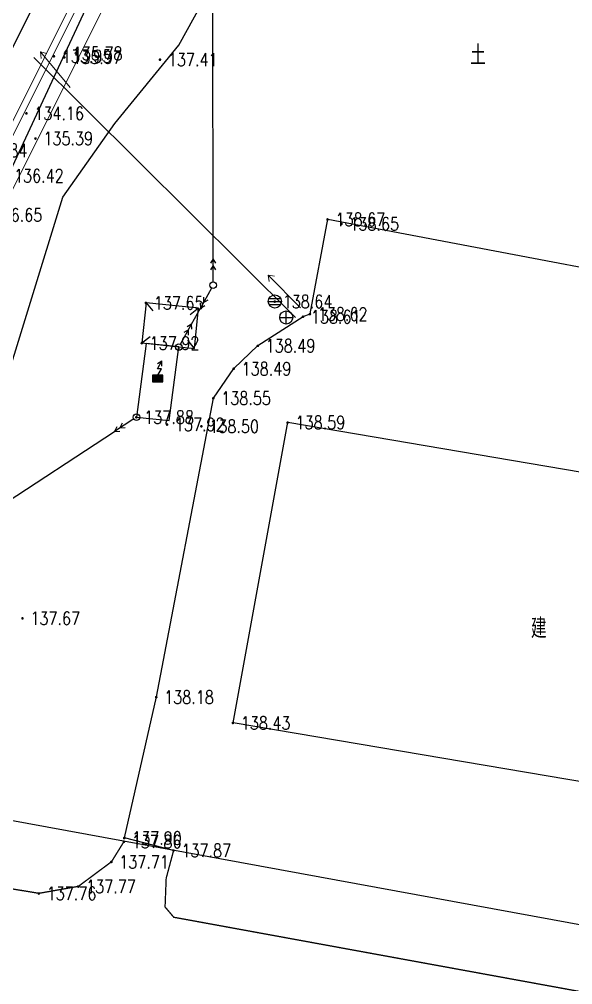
# Model space of a CAD drawing. Extents: x 529262 to 576451, y 2694391 to 2717535.
# Drawn here: x 562949.3 to 562991.3, y 2710311.7 to 2710385 of the extents above; entities that cross this region are included whole.
import ezdxf
from ezdxf.enums import TextEntityAlignment as Align
from ezdxf.xclip import XClip

# ---------------------------------------------------------------- set-up
doc = ezdxf.new("R2010")
doc.units = 0
doc.header["$XCLIPFRAME"] = 0
for name, color, linetype in [('COMPONENT', 8, 'Continuous'), ('DLSS', 4, 'Continuous'), ('DMTZ', 8, 'Continuous'), ('GCD', 8, 'Continuous'), ('GXYZ', 8, 'Continuous'), ('JMD', 8, 'Continuous'), ('PP-COM', 7, 'Continuous'), ('RD-红线', 7, 'Continuous'), ('ZBTZ', 8, 'Continuous'), ('道路中线_04护管挡墙', 7, 'Continuous')]:
    doc.layers.add(name, color=color, linetype=linetype)
doc.layers.add('SXSS', color=5, linetype='Continuous', lineweight=0)
doc.styles.add('HZ', font='rs.shx', dxfattribs={"width": 0.8, "bigfont": 'hztxt.shx'})
doc.linetypes.add('10421', pattern='A,2,[150,AAA.SHX,S=0.5,R=0,X=0,Y=0.5],1e-11', length=2)
doc.linetypes.add('1161', pattern='A,0,[149,AAA.SHX,S=0.15,R=0,X=0,Y=0],-1.6', length=1.6)
doc.linetypes.add('536', pattern='A,9.4,[169,AAA.SHX,S=1,R=0,X=0,Y=0.15],0.6', length=10)

# ---------------------------------------------------------------- blocks, each defined once
blk = doc.blocks.new('A$C19FD0107')
at = {"layer": 'RD-红线', "color": 8, "linetype": 'Continuous', "flags": 128}
blk.add_lwpolyline([(-8064.225, 15936.277), (-8064.224, 15936.276), (-7831.849, 15893.658)], dxfattribs=at)
blk = doc.blocks.new('GC200')
at = {"linetype": 'Continuous', "const_width": 0.2, "flags": 128}
blk.add_lwpolyline([(-0.1, 0, 1), (0.1, 0, 1)], format="xyb", close=True, dxfattribs=at)
blk = doc.blocks.new('gc086')
at = {"color": 8}
for p, q in [((0, 0), (7, 0)), ((7, 0), (6.18, 0.57)), ((7, 0), (6.18, -0.57))]:
    blk.add_line(p, q, dxfattribs=at)
blk = doc.blocks.new('gc170')
at = {"color": 8, "linetype": 'Continuous'}
blk.add_circle((0, 0), 0.5, dxfattribs=at)
blk = doc.blocks.new('gc013a')
at = {"linetype": 'Continuous'}
blk.add_line((0.5, 0), (4, 0), dxfattribs=at)
at = {"linetype": 'Continuous', "flags": 128}
for points in [[(2.31, -0.4), (3, 0), (2.31, 0.4)], [(3.31, -0.4), (4, 0), (3.31, 0.4)]]:
    blk.add_lwpolyline(points, dxfattribs=at)
blk = doc.blocks.new('*U74')
at = {"linetype": 'Continuous'}
for points in [[(0.8, 1), (-0.8, 1), (0.8, 0)], [(-0.8, 0), (0.8, 0), (-0.8, 1)], [(0.8, 0), (-0.8, 0), (0, 0)]]:
    blk.add_solid(points, dxfattribs=at)
blk = doc.blocks.new('gc129')
at = {"linetype": 'Continuous', "flags": 128}
for points in [[(-0.05, 2), (0.64, 3.2)], [(-0.05, 2.8), (0.64, 3.2)], [(0.64, 2.4), (0.64, 3.2)], [(0.58, 2), (-0.05, 2)], [(0, 1), (0.58, 2)], [(-0.8, 0), (0, 0), (0.8, 0), (0.8, 1), (-0.8, 1), (-0.8, 0)]]:
    blk.add_lwpolyline(points, dxfattribs=at)
at = {"linetype": 'Continuous'}
blk.add_blockref('*U74', (0, 0), dxfattribs=at)
blk = doc.blocks.new('gcbj0102')
for p, q in [((-1, 0), (1, 0)), ((0, -1), (0, 1))]:
    blk.add_line(p, q)
blk.add_circle((0, 0), 1)
blk = doc.blocks.new('gcbj0103')
for p, q in [((-1, 0), (1, 0)), ((-0.9, 0.43), (0.9, 0.43)), ((-0.88, -0.47), (0.88, -0.47))]:
    blk.add_line(p, q)
blk.add_circle((0, 0), 1)

msp = doc.modelspace()

# ---------------------------------------------------------------- linework, layer by layer
at = {"color": 8, "linetype": 'Continuous', "flags": 128}
msp.add_lwpolyline([(562970.315, 2710362.325), (562950.433, 2710382.068)], dxfattribs=at)
at = {"layer": 'DLSS', "color": 8, "linetype": 'Continuous', "const_width": 0.1, "flags": 128}
for points in [[(562917.174, 2710345.019), (562917.072, 2710339.925), (562917.337, 2710337.045), (562918.533, 2710333.538), (562920.238, 2710330.01), (562922.061, 2710327.614), (562926.971, 2710323.567), (562933.873, 2710321.38), (562950.831, 2710318.601), (562953.824, 2710319.129), (562956.337, 2710320.999), (562957.288, 2710322.535)], [(562961.054, 2710321.862), (562960.488, 2710319.746), (562960.402, 2710317.564), (562961.065, 2710316.783), (562992.964, 2710310.947), (563008.577, 2710308.231), (563053.044, 2710300.94)]]:
    msp.add_lwpolyline(points, dxfattribs=at)
at = {"layer": 'DMTZ', "linetype": '10421', "flags": 128}
for points in [[(562944.891, 2710319.667), (562943.446, 2710340.882), (562940.849, 2710345.758), (562945.659, 2710367.032), (562952.812, 2710382.379), (562955.1, 2710387.289), (562956.953, 2710391.425), (562957.516, 2710392.734), (562958.132, 2710393.59), (562960.729, 2710396.788), (562962.372, 2710398.981), (562964.734, 2710401.346), (562979.634, 2710426.341), (562979.081, 2710431.95), (562976.995, 2710436.714), (562974.739, 2710442.754)], [(562943.843, 2710335.821), (562944.535, 2710337.208), (562946.131, 2710345.439), (562947.721, 2710355.512), (562952.647, 2710371.457), (562956.602, 2710377.045), (562961.458, 2710382.994), (562972.803, 2710403.56), (562973.161, 2710408.046), (562974.884, 2710412.934), (562983.252, 2710425.545), (562999.499, 2710429.017)]]:
    msp.add_lwpolyline(points, dxfattribs=at)
at = {"layer": 'GXYZ', "linetype": 'Continuous'}
for p, q in [((562964.052, 2710366.778), (562963.972, 2710431.005)), ((562962.421, 2710361.821), (562963.087, 2710363.027)), ((562900.735, 2710317.102), (562956.56, 2710353.663))]:
    msp.add_line(p, q, dxfattribs=at)
at = {"layer": 'GXYZ', "linetype": '536', "flags": 128}
msp.add_lwpolyline([(562958.971, 2710360.351), (562958.234, 2710354.76), (562960.722, 2710354.508), (562961.459, 2710360.097)], close=True, dxfattribs=at)
at = {"layer": 'JMD', "linetype": 'Continuous'}
for p, q in [((562958.959, 2710363.442), (562959.464, 2710362.822)), ((562962.938, 2710363.036), (562962.318, 2710362.531)), ((562958.647, 2710360.384), (562959.267, 2710360.889)), ((562962.626, 2710359.978), (562962.121, 2710360.598))]:
    msp.add_line(p, q, dxfattribs=at)
at = {"layer": 'JMD', "linetype": 'Continuous', "flags": 128}
for points in [[(562962.938, 2710363.036), (562958.959, 2710363.442), (562958.647, 2710360.384), (562962.626, 2710359.978)], [(562961.459, 2710360.097), (562958.971, 2710360.35), (562958.234, 2710354.76), (562960.722, 2710354.508)], [(563010.099, 2710324.006), (562965.56, 2710331.549), (562969.719, 2710354.36), (563014.258, 2710346.817)]]:
    msp.add_lwpolyline(points, close=True, dxfattribs=at)
msp.add_lwpolyline([(562965.56, 2710331.549), (562969.719, 2710354.36)], dxfattribs=at)
at = {"layer": 'ZBTZ', "linetype": '1161', "flags": 128}
for points in [[(562959.745, 2710333.512), (562964.076, 2710356.206), (562965.623, 2710358.441), (562967.452, 2710360.183), (562970.879, 2710362.39), (562971.409, 2710362.594), (562972.749, 2710369.781), (563045.89, 2710355.904)], [(562961.054, 2710321.862), (562957.314, 2710322.811), (562959.745, 2710333.512)]]:
    msp.add_lwpolyline(points, dxfattribs=at)
at = {"layer": '道路中线_04护管挡墙', "color": 8, "lineweight": 0}
for points in [[(562984.942, 2710184.152), (562985.963, 2710203.888, 0.08359), (562983.96, 2710221.204), (562983.417, 2710223.081, 0.105188), (562975.07, 2710238.674), (562966.867, 2710248.391, -0.04103), (562962.351, 2710254.729), (562959.629, 2710259.3, 0.137122), (562946.961, 2710271.368), (562945.65, 2710272.065, -0.046464), (562941.388, 2710274.866), (562939.824, 2710276.116, -0.213114), (562931.409, 2710292.42), (562931.4, 2710292.584, -0.047666), (562931.565, 2710296.861), (562938.967, 2710351.78, -0.082533), (562943.549, 2710366.666), (562955.054, 2710389.693, -0.034872), (562958.417, 2710395.393), (562966.415, 2710407.013, 0.132398), (562973.781, 2710427.87), (562973.857, 2710428.854, 0.078006), (562972.81, 2710441.994), (562967.245, 2710465.225, -0.137091)], [(562985.441, 2710184.126), (562986.462, 2710203.862, 0.08359), (562984.441, 2710221.343), (562983.897, 2710223.221, 0.105188), (562975.452, 2710238.997), (562967.249, 2710248.713, -0.04103), (562962.78, 2710254.985), (562960.058, 2710259.555, 0.137122), (562947.195, 2710271.81), (562945.885, 2710272.506, -0.046464), (562941.701, 2710275.257), (562940.137, 2710276.507, -0.213114), (562931.908, 2710292.448), (562931.899, 2710292.612, -0.047666), (562932.061, 2710296.794), (562939.462, 2710351.713, -0.082533), (562943.997, 2710366.442), (562955.502, 2710389.47, -0.034872), (562958.829, 2710395.11), (562966.827, 2710406.73, 0.132398), (562974.28, 2710427.832), (562974.355, 2710428.816, 0.078006), (562973.297, 2710442.11), (562967.731, 2710465.342, -0.137091)], [(562987.239, 2710184.033), (562988.259, 2710203.769, 0.08359), (562986.17, 2710221.844), (562985.626, 2710223.721, 0.105188), (562976.827, 2710240.158), (562968.624, 2710249.874, -0.04103), (562964.327, 2710255.906), (562961.605, 2710260.476, 0.137122), (562948.04, 2710273.399), (562946.73, 2710274.096, -0.046464), (562942.825, 2710276.663), (562941.26, 2710277.913, -0.213114), (562933.705, 2710292.55), (562933.696, 2710292.714, -0.047666), (562933.845, 2710296.554), (562941.246, 2710351.473, -0.082533), (562945.607, 2710365.638), (562957.112, 2710388.666, -0.034872), (562960.312, 2710394.089), (562968.309, 2710405.709, 0.132398), (562976.075, 2710427.695), (562976.15, 2710428.679, 0.078006), (562975.047, 2710442.529), (562969.481, 2710465.761, -0.137091)]]:
    msp.add_lwpolyline(points, format="xyb", dxfattribs=at)
at = {"layer": '道路中线_04护管挡墙', "color": 1}
msp.add_lwpolyline([(562982.445, 2710184.281), (562983.466, 2710204.017, 0.08359), (562981.559, 2710220.509), (562981.015, 2710222.386, 0.105188), (562973.159, 2710237.061), (562964.957, 2710246.778, -0.04103), (562960.203, 2710253.45), (562957.481, 2710258.02, 0.137122), (562945.787, 2710269.161), (562944.477, 2710269.857, -0.046464), (562939.827, 2710272.913), (562938.263, 2710274.164, -0.213114), (562928.913, 2710292.278), (562928.904, 2710292.443, -0.047666), (562929.088, 2710297.195), (562936.489, 2710352.114, -0.082533), (562941.313, 2710367.783), (562952.818, 2710390.811, -0.034872), (562956.358, 2710396.81), (562964.355, 2710408.431, 0.132398), (562971.289, 2710428.061), (562971.364, 2710429.045, 0.078006), (562970.379, 2710441.411), (562964.814, 2710464.643, -0.137091)], format="xyb", dxfattribs=at)

# ---------------------------------------------------------------- block references
at = {"layer": 'COMPONENT', "linetype": 'Continuous', "xscale": 0.5, "yscale": 0.5}
for name, p in [('gcbj0103', (562968.741, 2710363.54)), ('gcbj0102', (562969.602, 2710362.325))]:
    msp.add_blockref(name, p, dxfattribs=at)
at = {"layer": 'GCD', "color": 3, "linetype": 'Continuous'}
ref = msp.add_blockref('GC200', (562951.966, 2710382.152, 133.951), dxfattribs=dict(at, xscale=0.5, yscale=0.5, zscale=0.5))
ref.add_attrib('height', '133.95', dxfattribs={"linetype": 'Continuous', "height": 1, "style": 'HZ', "width": 0.8}).set_placement((562952.566, 2710382.152, 133.951), align=Align.MIDDLE_LEFT)
at = {"layer": 'GCD', "linetype": 'Continuous'}
ref = msp.add_blockref('GC200', (562952.751, 2710382.067, 135.971), dxfattribs=dict(at, xscale=0.5, yscale=0.5, zscale=0.5))
ref.add_attrib('height', '135.97', dxfattribs={"linetype": 'Continuous', "height": 1, "style": 'HZ', "width": 0.8}).set_placement((562953.351, 2710382.067, 135.971), align=Align.MIDDLE_LEFT)
at = {"layer": 'GCD', "color": 3, "linetype": 'Continuous'}
ref = msp.add_blockref('GC200', (562952.8, 2710382.363, 135.779), dxfattribs=dict(at, xscale=0.5, yscale=0.5, zscale=0.5))
ref.add_attrib('height', '135.78', dxfattribs={"linetype": 'Continuous', "height": 1, "style": 'HZ', "width": 0.8}).set_placement((562953.4, 2710382.363, 135.779), align=Align.MIDDLE_LEFT)
ref = msp.add_blockref('GC200', (562960.015, 2710381.897, 137.411), dxfattribs=dict(at, xscale=0.5, yscale=0.5, zscale=0.5))
ref.add_attrib('height', '137.41', dxfattribs={"linetype": 'Continuous', "height": 1, "style": 'HZ', "width": 0.8}).set_placement((562960.615, 2710381.897, 137.411), align=Align.MIDDLE_LEFT)
at = {"layer": 'GCD', "linetype": 'Continuous'}
ref = msp.add_blockref('GC200', (562949.88, 2710377.816, 134.16), dxfattribs=dict(at, xscale=0.5, yscale=0.5, zscale=0.5))
ref.add_attrib('height', '134.16', dxfattribs={"linetype": 'Continuous', "height": 1, "style": 'HZ', "width": 0.8}).set_placement((562950.48, 2710377.816, 134.16), align=Align.MIDDLE_LEFT)
ref = msp.add_blockref('GC200', (562950.566, 2710375.905, 135.391), dxfattribs=dict(at, xscale=0.5, yscale=0.5, zscale=0.5))
ref.add_attrib('height', '135.39', dxfattribs={"linetype": 'Continuous', "height": 1, "style": 'HZ', "width": 0.8}).set_placement((562951.166, 2710375.905, 135.391), align=Align.MIDDLE_LEFT)
ref = msp.add_blockref('GC200', (562945.585, 2710374.995, 133.838), dxfattribs=dict(at, xscale=0.5, yscale=0.5, zscale=0.5))
ref.add_attrib('height', '133.84', dxfattribs={"linetype": 'Continuous', "height": 1, "style": 'HZ', "width": 0.8}).set_placement((562946.185, 2710374.995, 133.838), align=Align.MIDDLE_LEFT)
ref = msp.add_blockref('GC200', (562948.339, 2710373.078, 136.418), dxfattribs=dict(at, xscale=0.5, yscale=0.5, zscale=0.5))
ref.add_attrib('height', '136.42', dxfattribs={"linetype": 'Continuous', "height": 1, "style": 'HZ', "width": 0.8}).set_placement((562948.939, 2710373.078, 136.418), align=Align.MIDDLE_LEFT)
ref = msp.add_blockref('GC200', (562946.714, 2710370.1, 136.65), dxfattribs=dict(at, xscale=0.5, yscale=0.5, zscale=0.5))
ref.add_attrib('height', '136.65', dxfattribs={"linetype": 'Continuous', "height": 1, "style": 'HZ', "width": 0.8}).set_placement((562947.314, 2710370.1, 136.65), align=Align.MIDDLE_LEFT)
at = {"layer": 'GCD', "color": 3, "linetype": 'Continuous'}
ref = msp.add_blockref('GC200', (562972.737, 2710369.765, 138.667), dxfattribs=dict(at, xscale=0.5, yscale=0.5, zscale=0.5))
ref.add_attrib('height', '138.67', dxfattribs={"linetype": 'Continuous', "height": 1, "style": 'HZ', "width": 0.8}).set_placement((562973.337, 2710369.765, 138.667), align=Align.MIDDLE_LEFT)
ref = msp.add_blockref('GC200', (562973.793, 2710369.424, 138.649), dxfattribs=dict(at, xscale=0.5, yscale=0.5, zscale=0.5))
ref.add_attrib('height', '138.65', dxfattribs={"linetype": 'Continuous', "height": 1, "style": 'HZ', "width": 0.8}).set_placement((562974.393, 2710369.424, 138.649), align=Align.MIDDLE_LEFT)
ref = msp.add_blockref('GC200', (562958.947, 2710363.426, 137.654), dxfattribs=dict(at, xscale=0.5, yscale=0.5, zscale=0.5))
ref.add_attrib('height', '137.65', dxfattribs={"linetype": 'Continuous', "height": 1, "style": 'HZ', "width": 0.8}).set_placement((562959.547, 2710363.426, 137.654), align=Align.MIDDLE_LEFT)
ref = msp.add_blockref('GC200', (562968.732, 2710363.525, 138.64), dxfattribs=dict(at, xscale=0.5, yscale=0.5, zscale=0.5))
ref.add_attrib('height', '138.64', dxfattribs={"linetype": 'Continuous', "height": 1, "style": 'HZ', "width": 0.8}).set_placement((562969.332, 2710363.525, 138.64), align=Align.MIDDLE_LEFT)
ref = msp.add_blockref('GC200', (562970.867, 2710362.374, 138.609), dxfattribs=dict(at, xscale=0.5, yscale=0.5, zscale=0.5))
ref.add_attrib('height', '138.61', dxfattribs={"linetype": 'Continuous', "height": 1, "style": 'HZ', "width": 0.8}).set_placement((562971.467, 2710362.374, 138.609), align=Align.MIDDLE_LEFT)
ref = msp.add_blockref('GC200', (562971.397, 2710362.578, 138.622), dxfattribs=dict(at, xscale=0.5, yscale=0.5, zscale=0.5))
ref.add_attrib('height', '138.62', dxfattribs={"linetype": 'Continuous', "height": 1, "style": 'HZ', "width": 0.8}).set_placement((562971.997, 2710362.578, 138.622), align=Align.MIDDLE_LEFT)
ref = msp.add_blockref('GC200', (562958.635, 2710360.368, 137.918), dxfattribs=dict(at, xscale=0.5, yscale=0.5, zscale=0.5))
ref.add_attrib('height', '137.92', dxfattribs={"linetype": 'Continuous', "height": 1, "style": 'HZ', "width": 0.8}).set_placement((562959.235, 2710360.368, 137.918), align=Align.MIDDLE_LEFT)
ref = msp.add_blockref('GC200', (562967.44, 2710360.167, 138.491), dxfattribs=dict(at, xscale=0.5, yscale=0.5, zscale=0.5))
ref.add_attrib('height', '138.49', dxfattribs={"linetype": 'Continuous', "height": 1, "style": 'HZ', "width": 0.8}).set_placement((562968.04, 2710360.167, 138.491), align=Align.MIDDLE_LEFT)
ref = msp.add_blockref('GC200', (562965.611, 2710358.425, 138.49), dxfattribs=dict(at, xscale=0.5, yscale=0.5, zscale=0.5))
ref.add_attrib('height', '138.49', dxfattribs={"linetype": 'Continuous', "height": 1, "style": 'HZ', "width": 0.8}).set_placement((562966.211, 2710358.425, 138.49), align=Align.MIDDLE_LEFT)
ref = msp.add_blockref('GC200', (562964.064, 2710356.19, 138.545), dxfattribs=dict(at, xscale=0.5, yscale=0.5, zscale=0.5))
ref.add_attrib('height', '138.55', dxfattribs={"linetype": 'Continuous', "height": 1, "style": 'HZ', "width": 0.8}).set_placement((562964.664, 2710356.19, 138.545), align=Align.MIDDLE_LEFT)
ref = msp.add_blockref('GC200', (562958.222, 2710354.744, 137.883), dxfattribs=dict(at, xscale=0.5, yscale=0.5, zscale=0.5))
ref.add_attrib('height', '137.88', dxfattribs={"linetype": 'Continuous', "height": 1, "style": 'HZ', "width": 0.8}).set_placement((562958.822, 2710354.744, 137.883), align=Align.MIDDLE_LEFT)
ref = msp.add_blockref('GC200', (562960.551, 2710354.193, 137.92), dxfattribs=dict(at, xscale=0.5, yscale=0.5, zscale=0.5))
ref.add_attrib('height', '137.92', dxfattribs={"linetype": 'Continuous', "height": 1, "style": 'HZ', "width": 0.8}).set_placement((562961.151, 2710354.193, 137.92), align=Align.MIDDLE_LEFT)
ref = msp.add_blockref('GC200', (562963.161, 2710354.059, 138.496), dxfattribs=dict(at, xscale=0.5, yscale=0.5, zscale=0.5))
ref.add_attrib('height', '138.50', dxfattribs={"linetype": 'Continuous', "height": 1, "style": 'HZ', "width": 0.8}).set_placement((562963.761, 2710354.059, 138.496), align=Align.MIDDLE_LEFT)
ref = msp.add_blockref('GC200', (562969.707, 2710354.344, 138.592), dxfattribs=dict(at, xscale=0.5, yscale=0.5, zscale=0.5))
ref.add_attrib('height', '138.59', dxfattribs={"linetype": 'Continuous', "height": 1, "style": 'HZ', "width": 0.8}).set_placement((562970.307, 2710354.344, 138.592), align=Align.MIDDLE_LEFT)
ref = msp.add_blockref('GC200', (562949.58, 2710339.478, 137.668), dxfattribs=dict(at, xscale=0.5, yscale=0.5, zscale=0.5))
ref.add_attrib('height', '137.67', dxfattribs={"linetype": 'Continuous', "height": 1, "style": 'HZ', "width": 0.8}).set_placement((562950.18, 2710339.478, 137.668), align=Align.MIDDLE_LEFT)
ref = msp.add_blockref('GC200', (562959.733, 2710333.496, 138.177), dxfattribs=dict(at, xscale=0.5, yscale=0.5, zscale=0.5))
ref.add_attrib('height', '138.18', dxfattribs={"linetype": 'Continuous', "height": 1, "style": 'HZ', "width": 0.8}).set_placement((562960.333, 2710333.496, 138.177), align=Align.MIDDLE_LEFT)
ref = msp.add_blockref('GC200', (562965.548, 2710331.533, 138.432), dxfattribs=dict(at, xscale=0.5, yscale=0.5, zscale=0.5))
ref.add_attrib('height', '138.43', dxfattribs={"linetype": 'Continuous', "height": 1, "style": 'HZ', "width": 0.8}).set_placement((562966.148, 2710331.533, 138.432), align=Align.MIDDLE_LEFT)
ref = msp.add_blockref('GC200', (562957.276, 2710322.519, 137.863), dxfattribs=dict(at, xscale=0.5, yscale=0.5, zscale=0.5))
ref.add_attrib('height', '137.86', dxfattribs={"linetype": 'Continuous', "height": 1, "style": 'HZ', "width": 0.8}).set_placement((562957.876, 2710322.519, 137.863), align=Align.MIDDLE_LEFT)
ref = msp.add_blockref('GC200', (562957.302, 2710322.795, 137.9), dxfattribs=dict(at, xscale=0.5, yscale=0.5, zscale=0.5))
ref.add_attrib('height', '137.90', dxfattribs={"linetype": 'Continuous', "height": 1, "style": 'HZ', "width": 0.8}).set_placement((562957.902, 2710322.795, 137.9), align=Align.MIDDLE_LEFT)
ref = msp.add_blockref('GC200', (562961.042, 2710321.846, 137.867), dxfattribs=dict(at, xscale=0.5, yscale=0.5, zscale=0.5))
ref.add_attrib('height', '137.87', dxfattribs={"linetype": 'Continuous', "height": 1, "style": 'HZ', "width": 0.8}).set_placement((562961.642, 2710321.846, 137.867), align=Align.MIDDLE_LEFT)
ref = msp.add_blockref('GC200', (562956.325, 2710320.983, 137.714), dxfattribs=dict(at, xscale=0.5, yscale=0.5, zscale=0.5))
ref.add_attrib('height', '137.71', dxfattribs={"linetype": 'Continuous', "height": 1, "style": 'HZ', "width": 0.8}).set_placement((562956.925, 2710320.983, 137.714), align=Align.MIDDLE_LEFT)
ref = msp.add_blockref('GC200', (562953.812, 2710319.113, 137.765), dxfattribs=dict(at, xscale=0.5, yscale=0.5, zscale=0.5))
ref.add_attrib('height', '137.77', dxfattribs={"linetype": 'Continuous', "height": 1, "style": 'HZ', "width": 0.8}).set_placement((562954.412, 2710319.113, 137.765), align=Align.MIDDLE_LEFT)
ref = msp.add_blockref('GC200', (562950.819, 2710318.585, 137.756), dxfattribs=dict(at, xscale=0.5, yscale=0.5, zscale=0.5))
ref.add_attrib('height', '137.76', dxfattribs={"linetype": 'Continuous', "height": 1, "style": 'HZ', "width": 0.8}).set_placement((562951.419, 2710318.585, 137.756), align=Align.MIDDLE_LEFT)
at = {"layer": 'GXYZ', "linetype": 'Continuous'}
for p, xscale, yscale, rotation in [((562964.054, 2710364.778), 0.5000000001359072, 0.5000000001359072, 90.07086576532825), ((562964.054, 2710364.778), 0.5000000001994372, 0.5000000001994372, 241.0758357120614), ((562961.453, 2710360.071), 0.5000000001994372, 0.5000000001994372, 61.0758357120614), ((562958.233, 2710354.759), 0.5000000000303295, 0.5000000000303295, 213.2214859905802)]:
    msp.add_blockref('gc013a', p, dxfattribs=dict(at, xscale=xscale, yscale=yscale, rotation=rotation))
at = {"layer": 'GXYZ', "linetype": 'Continuous', "xscale": 0.5, "yscale": 0.5}
for p in [(562964.054, 2710364.778), (562961.453, 2710360.071), (562958.233, 2710354.759)]:
    msp.add_blockref('gc170', p, dxfattribs=at)
at = {"layer": 'GXYZ', "linetype": '536', "xscale": 0.5, "yscale": 0.5}
msp.add_blockref('gc129', (562959.846, 2710357.429), dxfattribs=at)
at = {"layer": 'PP-COM'}
ref = msp.add_blockref('A$C19FD0107', (570997.993, 2694390.603), dxfattribs=at)
XClip(ref).set_block_clipping_path([(-9366.4383134884, 14428.6043910822), (-3328.4480743363, 17452.7484863754)])
at = {"layer": 'SXSS', "color": 8, "linetype": 'Continuous'}
for p, xscale, yscale, zscale, rotation in [((562953.187, 2710379.79), 0.5000000001994516, 0.5000000001994516, 0.5000000001994516, 129.5569646452831), ((562970.681, 2710363.046), 0.5000000000396043, 0.5000000000396043, 0.5000000000396043, 134.6118882859647)]:
    msp.add_blockref('gc086', p, dxfattribs=dict(at, xscale=xscale, yscale=yscale, zscale=zscale, rotation=rotation))

# ---------------------------------------------------------------- texts
at = {"layer": 'JMD', "linetype": 'Continuous', "style": 'HZ', "width": 0.8}
msp.add_text('建', height=1.5, dxfattribs=at).set_placement((562988.767, 2710338.799), align=Align.MIDDLE)
at = {"layer": 'SXSS', "color": 8, "linetype": 'Continuous', "style": 'HZ', "width": 0.8}
msp.add_text('土', height=1.5, dxfattribs=at).set_placement((562984.156, 2710382.314), align=Align.MIDDLE)

doc.saveas('drawing.dxf')
